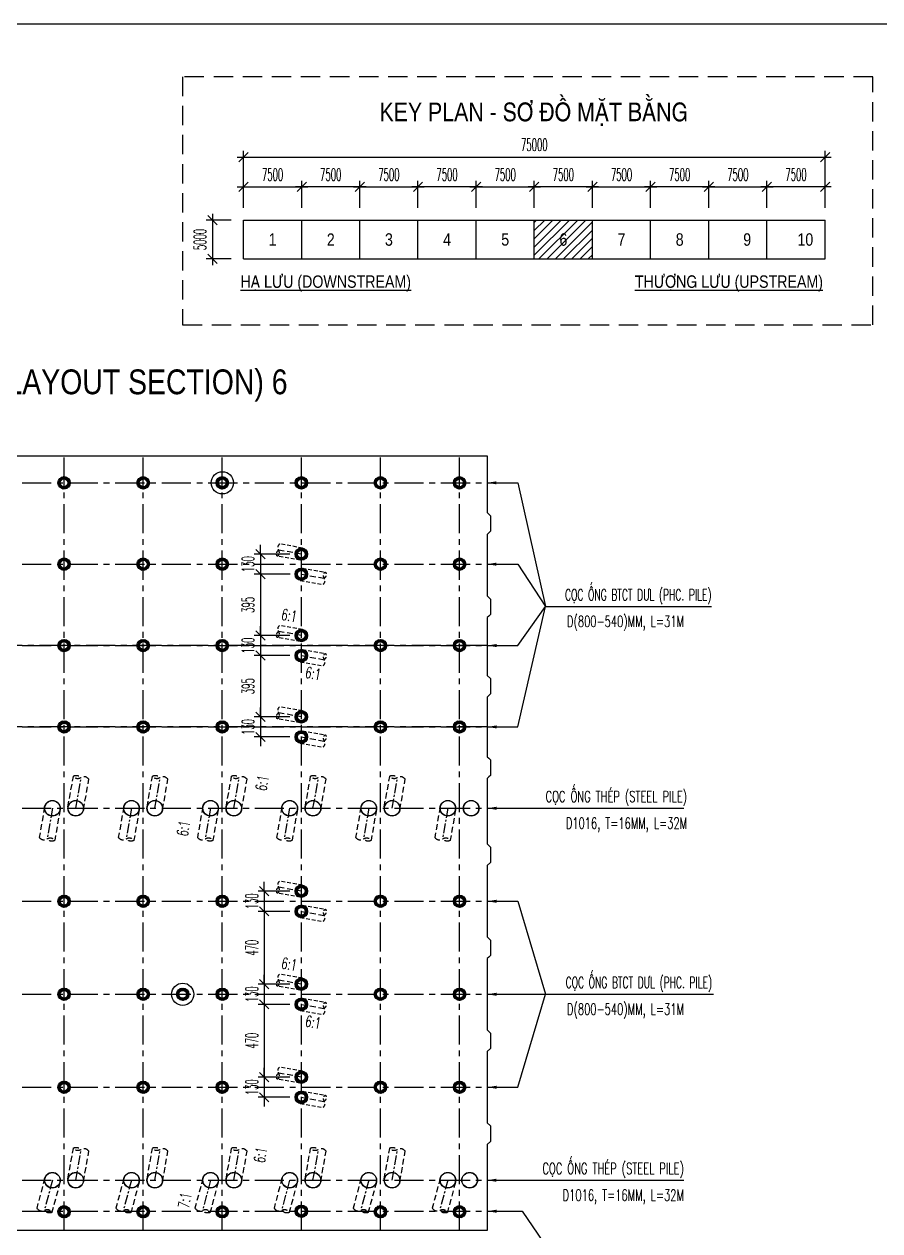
# Model space of a CAD drawing. Extents: x -687 to 941179, y -259 to 135874.
# Drawn here: x 865947 to 871465, y 112259 to 120046 of the extents above; entities that cross this region are included whole.
import ezdxf
from ezdxf.enums import TextEntityAlignment as Align

# ---------------------------------------------------------------- set-up
doc = ezdxf.new("R2010")
doc.units = 0
doc.header["$MEASUREMENT"] = 0
doc.header["$PDMODE"] = 3
doc.linetypes.add('CENTER', pattern=[2, 1.25, -0.25, 0.25, -0.25])
doc.linetypes.add('HIDDEN', pattern=[0.375, 0.25, -0.125])
doc.layers.get('0').update_dxf_attribs({"color": 6, "linetype": 'CONTINUOUS'})
doc.layers.get('DEFPOINTS').update_dxf_attribs({"linetype": 'CONTINUOUS'})
for name, color, linetype in [('Coc', 6, 'CONTINUOUS'), ('Hatch', 8, 'CONTINUOUS'), ('Hidden', 4, 'HIDDEN'), ('Khung', 1, 'CONTINUOUS'), ('Kich thuoc', 2, 'CONTINUOUS'), ('Net vang', 2, 'CONTINUOUS'), ('Text', 4, 'CONTINUOUS'), ('Tim', 8, 'CENTER')]:
    doc.layers.add(name, color=color, linetype=linetype)
doc.styles.add('Hung', font='Vharialn.ttf')
doc.styles.add('Kichthuoc', font='romans.shx', dxfattribs={"width": 0.5})
doc.styles.get("Standard").update_dxf_attribs({"font": 'vnsimpleh.shx', "width": 0.65})
doc.styles.add('Ten', font='Vharialn.ttf')
doc.dimstyles.new('Dim 400', dxfattribs={"dimscale": 400, "dimtxt": 0.2, "dimasz": 0.15, "dimexe": 0.1, "dimexo": 0.2, "dimgap": 0.1, "dimtad": 1, "dimdec": 0, "dimlfac": -1, "dimzin": 0, "dimdsep": 46, "dimtxsty": 'Kichthuoc', "dimblk": 'OBLIQUE', "dimcen": 0.1, "dimdle": 0.1, "dimclrd": 2, "dimclre": 2, "dimclrt": 4, "dimadec": 0, "dimazin": 0, "dimtfac": 1, "dimtdec": 0, "dimtix": 1, "dimtmove": 2, "dimatfit": 3, "dimfxl": 1, "dimtolj": 1, "dimtzin": 0, "dimarcsym": 0})
doc.dimstyles.new('Le 400', dxfattribs={"dimscale": 400, "dimtxt": 0.2, "dimasz": 0.15, "dimexe": 0.1, "dimexo": 0.2, "dimgap": 0.1, "dimtad": 1, "dimdec": 0, "dimzin": 0, "dimdsep": 46, "dimtxsty": 'Kichthuoc', "dimblk": 'ARCHTICK', "dimcen": 0, "dimdle": 0.1, "dimclrd": 4, "dimclre": 4, "dimclrt": 256, "dimadec": 0, "dimazin": 0, "dimtfac": 1, "dimtdec": 0, "dimtix": 1, "dimtmove": 2, "dimatfit": 3, "dimfxl": 1, "dimtolj": 1, "dimtzin": 0, "dimarcsym": 0})

# ---------------------------------------------------------------- blocks, each defined once
blk = doc.blocks.new('_ArchTick')
at = {"color": 0, "linetype": 'ByBlock', "const_width": 0.15}
blk.add_lwpolyline([(-0.5, -0.5), (0.5, 0.5)], dxfattribs=at)
blk = doc.blocks.new('Coc ong D800')
at = {"layer": 'Hatch'}
h = blk.add_hatch(dxfattribs=at)
h.set_pattern_fill('ANSI31', color=256, scale=50, style=0)
h.set_pattern_definition([(45, (-821332.725, -122845.077), (-4.419417382, 4.419417382), [])])
h.paths.add_polyline_path([(-40, 0, 1), (40, 0, 1)])
h.paths.add_polyline_path([(25, 0, -1), (-25, 0, -1)], flags=16)
at = {"layer": 'Coc'}
blk.add_circle((0, 0), 40, dxfattribs=at)
at = {"layer": 'Net vang'}
blk.add_circle((0, 0), 25, dxfattribs=at)
blk = doc.blocks.new('_Oblique')
at = {"color": 0, "linetype": 'ByBlock', "lineweight": -2}
blk.add_line((-0.5, -0.5), (0.5, 0.5), dxfattribs=at)
blk = doc.blocks.new('*D168')
at = {"layer": 'DEFPOINTS', "color": 0}
for p in [(867736.7, 118995.3), (867361.7, 118781.1), (867736.7, 118781.1)]:
    blk.add_point(p, dxfattribs=at)
at = {"layer": 'Kich thuoc', "color": 2, "lineweight": -2}
for p, q in [((867321.7, 118995.3), (867776.7, 118995.3)), ((867361.7, 118861.1), (867361.7, 119035.3)), ((867736.7, 118861.1), (867736.7, 119035.3))]:
    blk.add_line(p, q, dxfattribs=at)
at = {"layer": 'Kich thuoc', "color": 2, "lineweight": -2, "xscale": 60, "yscale": 60, "zscale": 60, "rotation": 180}
blk.add_blockref('_Oblique', (867361.7, 118995.3), dxfattribs=at)
at = {"layer": 'Kich thuoc', "color": 2, "lineweight": -2, "xscale": 60, "yscale": 60, "zscale": 60}
blk.add_blockref('_Oblique', (867736.7, 118995.3), dxfattribs=at)
at = {"layer": 'Kich thuoc', "color": 4, "insert": (867549.2, 119075.3), "char_height": 80, "attachment_point": 5, "style": 'Kichthuoc'}
blk.add_mtext('\\A1;7500', dxfattribs=at)
blk = doc.blocks.new('*D169')
at = {"layer": 'DEFPOINTS', "color": 0}
for p in [(871111.7, 119187.4), (867361.7, 118781.1), (871111.7, 118781.1)]:
    blk.add_point(p, dxfattribs=at)
at = {"layer": 'Kich thuoc', "color": 2, "lineweight": -2}
for p, q in [((867361.7, 118861.1), (867361.7, 119227.4)), ((871111.7, 118861.1), (871111.7, 119227.4)), ((867321.7, 119187.4), (871151.7, 119187.4))]:
    blk.add_line(p, q, dxfattribs=at)
at = {"layer": 'Kich thuoc', "color": 2, "lineweight": -2, "xscale": 60, "yscale": 60, "zscale": 60, "rotation": 180}
blk.add_blockref('_Oblique', (867361.7, 119187.4), dxfattribs=at)
at = {"layer": 'Kich thuoc', "color": 2, "lineweight": -2, "xscale": 60, "yscale": 60, "zscale": 60}
blk.add_blockref('_Oblique', (871111.7, 119187.4), dxfattribs=at)
at = {"layer": 'Kich thuoc', "color": 4, "insert": (869236.7, 119267.4), "char_height": 80, "attachment_point": 5, "style": 'Kichthuoc'}
blk.add_mtext('\\A1;75000', dxfattribs=at)
blk = doc.blocks.new('*D170')
at = {"layer": 'DEFPOINTS', "color": 0}
for p in [(867736.7, 118995.3), (867736.7, 118781.1), (868111.7, 118781.1)]:
    blk.add_point(p, dxfattribs=at)
at = {"layer": 'Kich thuoc', "color": 2, "lineweight": -2}
for p, q in [((868151.7, 118995.3), (867696.7, 118995.3)), ((867736.7, 118861.1), (867736.7, 119035.3)), ((868111.7, 118861.1), (868111.7, 119035.3))]:
    blk.add_line(p, q, dxfattribs=at)
at = {"layer": 'Kich thuoc', "color": 2, "lineweight": -2, "xscale": 60, "yscale": 60, "zscale": 60, "rotation": 180}
blk.add_blockref('_Oblique', (867736.7, 118995.3), dxfattribs=at)
at = {"layer": 'Kich thuoc', "color": 2, "lineweight": -2, "xscale": 60, "yscale": 60, "zscale": 60}
blk.add_blockref('_Oblique', (868111.7, 118995.3), dxfattribs=at)
at = {"layer": 'Kich thuoc', "color": 4, "insert": (867924.2, 119075.3), "char_height": 80, "attachment_point": 5, "style": 'Kichthuoc'}
blk.add_mtext('\\A1;7500', dxfattribs=at)
blk = doc.blocks.new('*D171')
at = {"layer": 'DEFPOINTS', "color": 0}
for p in [(868486.7, 118995.3), (868486.7, 118781.1), (868861.7, 118781.1)]:
    blk.add_point(p, dxfattribs=at)
at = {"layer": 'Kich thuoc', "color": 2, "lineweight": -2}
for p, q in [((868901.7, 118995.3), (868446.7, 118995.3)), ((868486.7, 118861.1), (868486.7, 119035.3)), ((868861.7, 118861.1), (868861.7, 119035.3))]:
    blk.add_line(p, q, dxfattribs=at)
at = {"layer": 'Kich thuoc', "color": 2, "lineweight": -2, "xscale": 60, "yscale": 60, "zscale": 60, "rotation": 180}
blk.add_blockref('_Oblique', (868486.7, 118995.3), dxfattribs=at)
at = {"layer": 'Kich thuoc', "color": 2, "lineweight": -2, "xscale": 60, "yscale": 60, "zscale": 60}
blk.add_blockref('_Oblique', (868861.7, 118995.3), dxfattribs=at)
at = {"layer": 'Kich thuoc', "color": 4, "insert": (868674.2, 119075.3), "char_height": 80, "attachment_point": 5, "style": 'Kichthuoc'}
blk.add_mtext('\\A1;7500', dxfattribs=at)
blk = doc.blocks.new('*D172')
at = {"layer": 'DEFPOINTS', "color": 0}
for p in [(868486.7, 118995.3), (868111.7, 118781.1), (868486.7, 118781.1)]:
    blk.add_point(p, dxfattribs=at)
at = {"layer": 'Kich thuoc', "color": 2, "lineweight": -2}
for p, q in [((868071.7, 118995.3), (868526.7, 118995.3)), ((868111.7, 118861.1), (868111.7, 119035.3)), ((868486.7, 118861.1), (868486.7, 119035.3))]:
    blk.add_line(p, q, dxfattribs=at)
at = {"layer": 'Kich thuoc', "color": 2, "lineweight": -2, "xscale": 60, "yscale": 60, "zscale": 60, "rotation": 180}
blk.add_blockref('_Oblique', (868111.7, 118995.3), dxfattribs=at)
at = {"layer": 'Kich thuoc', "color": 2, "lineweight": -2, "xscale": 60, "yscale": 60, "zscale": 60}
blk.add_blockref('_Oblique', (868486.7, 118995.3), dxfattribs=at)
at = {"layer": 'Kich thuoc', "color": 4, "insert": (868299.2, 119075.3), "char_height": 80, "attachment_point": 5, "style": 'Kichthuoc'}
blk.add_mtext('\\A1;7500', dxfattribs=at)
blk = doc.blocks.new('*D173')
at = {"layer": 'DEFPOINTS', "color": 0}
for p in [(869986.7, 118995.3), (869986.7, 118781.1), (870361.7, 118781.1)]:
    blk.add_point(p, dxfattribs=at)
at = {"layer": 'Kich thuoc', "color": 2, "lineweight": -2}
for p, q in [((870401.7, 118995.3), (869946.7, 118995.3)), ((869986.7, 118861.1), (869986.7, 119035.3)), ((870361.7, 118861.1), (870361.7, 119035.3))]:
    blk.add_line(p, q, dxfattribs=at)
at = {"layer": 'Kich thuoc', "color": 2, "lineweight": -2, "xscale": 60, "yscale": 60, "zscale": 60, "rotation": 180}
blk.add_blockref('_Oblique', (869986.7, 118995.3), dxfattribs=at)
at = {"layer": 'Kich thuoc', "color": 2, "lineweight": -2, "xscale": 60, "yscale": 60, "zscale": 60}
blk.add_blockref('_Oblique', (870361.7, 118995.3), dxfattribs=at)
at = {"layer": 'Kich thuoc', "color": 4, "insert": (870174.2, 119075.3), "char_height": 80, "attachment_point": 5, "style": 'Kichthuoc'}
blk.add_mtext('\\A1;7500', dxfattribs=at)
blk = doc.blocks.new('*D174')
at = {"layer": 'DEFPOINTS', "color": 0}
for p in [(869986.7, 118995.3), (869611.7, 118781.1), (869986.7, 118781.1)]:
    blk.add_point(p, dxfattribs=at)
at = {"layer": 'Kich thuoc', "color": 2, "lineweight": -2}
for p, q in [((869571.7, 118995.3), (870026.7, 118995.3)), ((869611.7, 118861.1), (869611.7, 119035.3)), ((869986.7, 118861.1), (869986.7, 119035.3))]:
    blk.add_line(p, q, dxfattribs=at)
at = {"layer": 'Kich thuoc', "color": 2, "lineweight": -2, "xscale": 60, "yscale": 60, "zscale": 60, "rotation": 180}
blk.add_blockref('_Oblique', (869611.7, 118995.3), dxfattribs=at)
at = {"layer": 'Kich thuoc', "color": 2, "lineweight": -2, "xscale": 60, "yscale": 60, "zscale": 60}
blk.add_blockref('_Oblique', (869986.7, 118995.3), dxfattribs=at)
at = {"layer": 'Kich thuoc', "color": 4, "insert": (869799.2, 119075.3), "char_height": 80, "attachment_point": 5, "style": 'Kichthuoc'}
blk.add_mtext('\\A1;7500', dxfattribs=at)
blk = doc.blocks.new('*D175')
at = {"layer": 'DEFPOINTS', "color": 0}
for p in [(869236.7, 118995.3), (868861.7, 118781.1), (869236.7, 118781.1)]:
    blk.add_point(p, dxfattribs=at)
at = {"layer": 'Kich thuoc', "color": 2, "lineweight": -2}
for p, q in [((868821.7, 118995.3), (869276.7, 118995.3)), ((868861.7, 118861.1), (868861.7, 119035.3)), ((869236.7, 118861.1), (869236.7, 119035.3))]:
    blk.add_line(p, q, dxfattribs=at)
at = {"layer": 'Kich thuoc', "color": 2, "lineweight": -2, "xscale": 60, "yscale": 60, "zscale": 60, "rotation": 180}
blk.add_blockref('_Oblique', (868861.7, 118995.3), dxfattribs=at)
at = {"layer": 'Kich thuoc', "color": 2, "lineweight": -2, "xscale": 60, "yscale": 60, "zscale": 60}
blk.add_blockref('_Oblique', (869236.7, 118995.3), dxfattribs=at)
at = {"layer": 'Kich thuoc', "color": 4, "insert": (869049.2, 119075.3), "char_height": 80, "attachment_point": 5, "style": 'Kichthuoc'}
blk.add_mtext('\\A1;7500', dxfattribs=at)
blk = doc.blocks.new('*D176')
at = {"layer": 'DEFPOINTS', "color": 0}
for p in [(869236.7, 118995.3), (869236.7, 118781.1), (869611.7, 118781.1)]:
    blk.add_point(p, dxfattribs=at)
at = {"layer": 'Kich thuoc', "color": 2, "lineweight": -2}
for p, q in [((869651.7, 118995.3), (869196.7, 118995.3)), ((869236.7, 118861.1), (869236.7, 119035.3)), ((869611.7, 118861.1), (869611.7, 119035.3))]:
    blk.add_line(p, q, dxfattribs=at)
at = {"layer": 'Kich thuoc', "color": 2, "lineweight": -2, "xscale": 60, "yscale": 60, "zscale": 60, "rotation": 180}
blk.add_blockref('_Oblique', (869236.7, 118995.3), dxfattribs=at)
at = {"layer": 'Kich thuoc', "color": 2, "lineweight": -2, "xscale": 60, "yscale": 60, "zscale": 60}
blk.add_blockref('_Oblique', (869611.7, 118995.3), dxfattribs=at)
at = {"layer": 'Kich thuoc', "color": 4, "insert": (869424.2, 119075.3), "char_height": 80, "attachment_point": 5, "style": 'Kichthuoc'}
blk.add_mtext('\\A1;7500', dxfattribs=at)
blk = doc.blocks.new('*D177')
at = {"layer": 'DEFPOINTS', "color": 0}
for p in [(870736.7, 118995.3), (870361.7, 118781.1), (870736.7, 118781.1)]:
    blk.add_point(p, dxfattribs=at)
at = {"layer": 'Kich thuoc', "color": 2, "lineweight": -2}
for p, q in [((870321.7, 118995.3), (870776.7, 118995.3)), ((870361.7, 118861.1), (870361.7, 119035.3)), ((870736.7, 118861.1), (870736.7, 119035.3))]:
    blk.add_line(p, q, dxfattribs=at)
at = {"layer": 'Kich thuoc', "color": 2, "lineweight": -2, "xscale": 60, "yscale": 60, "zscale": 60, "rotation": 180}
blk.add_blockref('_Oblique', (870361.7, 118995.3), dxfattribs=at)
at = {"layer": 'Kich thuoc', "color": 2, "lineweight": -2, "xscale": 60, "yscale": 60, "zscale": 60}
blk.add_blockref('_Oblique', (870736.7, 118995.3), dxfattribs=at)
at = {"layer": 'Kich thuoc', "color": 4, "insert": (870549.2, 119075.3), "char_height": 80, "attachment_point": 5, "style": 'Kichthuoc'}
blk.add_mtext('\\A1;7500', dxfattribs=at)
blk = doc.blocks.new('*D178')
at = {"layer": 'DEFPOINTS', "color": 0}
for p in [(870736.7, 118995.3), (870736.7, 118781.1), (871111.7, 118781.1)]:
    blk.add_point(p, dxfattribs=at)
at = {"layer": 'Kich thuoc', "color": 2, "lineweight": -2}
for p, q in [((871151.7, 118995.3), (870696.7, 118995.3)), ((870736.7, 118861.1), (870736.7, 119035.3)), ((871111.7, 118861.1), (871111.7, 119035.3))]:
    blk.add_line(p, q, dxfattribs=at)
at = {"layer": 'Kich thuoc', "color": 2, "lineweight": -2, "xscale": 60, "yscale": 60, "zscale": 60, "rotation": 180}
blk.add_blockref('_Oblique', (870736.7, 118995.3), dxfattribs=at)
at = {"layer": 'Kich thuoc', "color": 2, "lineweight": -2, "xscale": 60, "yscale": 60, "zscale": 60}
blk.add_blockref('_Oblique', (871111.7, 118995.3), dxfattribs=at)
at = {"layer": 'Kich thuoc', "color": 4, "insert": (870924.2, 119075.3), "char_height": 80, "attachment_point": 5, "style": 'Kichthuoc'}
blk.add_mtext('\\A1;7500', dxfattribs=at)
blk = doc.blocks.new('*D215')
at = {"layer": 'DEFPOINTS', "color": 0}
for p in [(867361.7, 118781.1), (867161.2, 118531.1), (867361.7, 118531.1)]:
    blk.add_point(p, dxfattribs=at)
at = {"layer": 'Kich thuoc', "color": 2, "lineweight": -2}
for p, q in [((867161.2, 118821.1), (867161.2, 118491.1)), ((867281.7, 118781.1), (867121.2, 118781.1)), ((867281.7, 118531.1), (867121.2, 118531.1))]:
    blk.add_line(p, q, dxfattribs=at)
at = {"layer": 'Kich thuoc', "color": 2, "lineweight": -2, "xscale": 60, "yscale": 60, "zscale": 60}
for p, rotation in [((867161.2, 118781.1), 90), ((867161.2, 118531.1), 270)]:
    blk.add_blockref('_Oblique', p, dxfattribs=dict(at, rotation=rotation))
at = {"layer": 'Kich thuoc', "color": 4, "insert": (867081.2, 118656.1), "char_height": 80, "attachment_point": 5, "rotation": 90, "style": 'Kichthuoc'}
blk.add_mtext('\\A1;5000', dxfattribs=at)
blk = doc.blocks.new('Coc thep D1000 xien')
at = {"layer": 'Coc', "color": 181, "linetype": 'HIDDEN', "ltscale": 150}
for p, q in [((-50, 8.8), (-84.8, -188.1)), ((50, -8.8), (15.3, -205.8))]:
    blk.add_line(p, q, dxfattribs=at)
at = {"layer": 'Coc'}
blk.add_circle((0, 0), 50.8, dxfattribs=at)
at = {"layer": 'Coc', "color": 7}
blk.add_circle((0, 0), 49.2, dxfattribs=at)
at = {"layer": 'Coc', "color": 181, "linetype": 'HIDDEN', "ltscale": 150}
blk.add_open_spline([(-84.8, -188.1), (-77.3, -194.7), (-62.4, -207.7), (-33.2, -197.3), (-10.4, -185.6), (29.2, -208.2), (-15.5, -216), (-27.9, -203.4), (-34.2, -197)], degree=3, knots=[0, 0, 0, 0, 27.628937, 55.257873, 82.88681, 109.579338, 136.271866, 163.900803, 163.900803, 163.900803, 163.900803], dxfattribs=at)
at = {"layer": 'Tim', "ltscale": 50}
blk.add_line((0, 0), (-34.7, -197), dxfattribs=at)
blk = doc.blocks.new('*D702')
at = {"layer": 'DEFPOINTS', "color": 0}
for p in [(867740.8, 116626.1), (867470.7, 116496.4), (867742.5, 116496.4)]:
    blk.add_point(p, dxfattribs=at)
at = {"layer": 'Kich thuoc', "color": 2, "lineweight": -2}
for p, q in [((867470.7, 116626.1), (867470.7, 116686.1)), ((867660.8, 116626.1), (867430.7, 116626.1)), ((867470.7, 116626.1), (867470.7, 116496.4)), ((867662.5, 116496.4), (867430.7, 116496.4)), ((867470.7, 116496.4), (867470.7, 116436.4))]:
    blk.add_line(p, q, dxfattribs=at)
at = {"layer": 'Kich thuoc', "color": 2, "lineweight": -2, "xscale": 60, "yscale": 60, "zscale": 60}
for p, rotation in [((867470.7, 116626.1), 270), ((867470.7, 116496.4), 90)]:
    blk.add_blockref('_Oblique', p, dxfattribs=dict(at, rotation=rotation))
at = {"layer": 'Kich thuoc', "color": 4, "insert": (867390.7, 116561.3), "char_height": 80, "attachment_point": 5, "rotation": 90, "style": 'Kichthuoc'}
blk.add_mtext('\\A1;130', dxfattribs=at)
blk = doc.blocks.new('*D703')
at = {"layer": 'DEFPOINTS', "color": 0}
for p in [(867742.5, 116496.4), (867470.7, 116101.1), (867740.8, 116101.1)]:
    blk.add_point(p, dxfattribs=at)
at = {"layer": 'Kich thuoc', "color": 2, "lineweight": -2}
for p, q in [((867662.5, 116496.4), (867430.7, 116496.4)), ((867470.7, 116536.4), (867470.7, 116061.1)), ((867660.8, 116101.1), (867430.7, 116101.1))]:
    blk.add_line(p, q, dxfattribs=at)
at = {"layer": 'Kich thuoc', "color": 2, "lineweight": -2, "xscale": 60, "yscale": 60, "zscale": 60}
for p, rotation in [((867470.7, 116496.4), 90), ((867470.7, 116101.1), 270)]:
    blk.add_blockref('_Oblique', p, dxfattribs=dict(at, rotation=rotation))
at = {"layer": 'Kich thuoc', "color": 4, "insert": (867390.7, 116298.8), "char_height": 80, "attachment_point": 5, "rotation": 90, "style": 'Kichthuoc'}
blk.add_mtext('\\A1;395', dxfattribs=at)
blk = doc.blocks.new('*D704')
at = {"layer": 'DEFPOINTS', "color": 0}
for p in [(867740.8, 116101.1), (867470.7, 115971.1), (867740.8, 115971.1)]:
    blk.add_point(p, dxfattribs=at)
at = {"layer": 'Kich thuoc', "color": 2, "lineweight": -2}
for p, q in [((867660.8, 116101.1), (867430.7, 116101.1)), ((867470.7, 116101.1), (867470.7, 116161.1)), ((867470.7, 116101.1), (867470.7, 115971.1)), ((867660.8, 115971.1), (867430.7, 115971.1)), ((867470.7, 115971.1), (867470.7, 115911.1))]:
    blk.add_line(p, q, dxfattribs=at)
at = {"layer": 'Kich thuoc', "color": 2, "lineweight": -2, "xscale": 60, "yscale": 60, "zscale": 60}
for p, rotation in [((867470.7, 116101.1), 270), ((867470.7, 115971.1), 90)]:
    blk.add_blockref('_Oblique', p, dxfattribs=dict(at, rotation=rotation))
at = {"layer": 'Kich thuoc', "color": 4, "insert": (867390.7, 116036.1), "char_height": 80, "attachment_point": 5, "rotation": 90, "style": 'Kichthuoc'}
blk.add_mtext('\\A1;130', dxfattribs=at)
blk = doc.blocks.new('*D705')
at = {"layer": 'DEFPOINTS', "color": 0}
for p in [(867740.8, 115971.1), (867470.7, 115576.1), (867740.8, 115576.1)]:
    blk.add_point(p, dxfattribs=at)
at = {"layer": 'Kich thuoc', "color": 2, "lineweight": -2}
for p, q in [((867660.8, 115971.1), (867430.7, 115971.1)), ((867470.7, 116011.1), (867470.7, 115536.1)), ((867660.8, 115576.1), (867430.7, 115576.1))]:
    blk.add_line(p, q, dxfattribs=at)
at = {"layer": 'Kich thuoc', "color": 2, "lineweight": -2, "xscale": 60, "yscale": 60, "zscale": 60}
for p, rotation in [((867470.7, 115971.1), 90), ((867470.7, 115576.1), 270)]:
    blk.add_blockref('_Oblique', p, dxfattribs=dict(at, rotation=rotation))
at = {"layer": 'Kich thuoc', "color": 4, "insert": (867390.7, 115773.6), "char_height": 80, "attachment_point": 5, "rotation": 90, "style": 'Kichthuoc'}
blk.add_mtext('\\A1;395', dxfattribs=at)
blk = doc.blocks.new('*D706')
at = {"layer": 'DEFPOINTS', "color": 0}
for p in [(867740.8, 115576.1), (867470.7, 115446.1), (867740.8, 115446.1)]:
    blk.add_point(p, dxfattribs=at)
at = {"layer": 'Kich thuoc', "color": 2, "lineweight": -2}
for p, q in [((867470.7, 115576.1), (867470.7, 115636.1)), ((867660.8, 115576.1), (867430.7, 115576.1)), ((867470.7, 115576.1), (867470.7, 115446.1)), ((867660.8, 115446.1), (867430.7, 115446.1)), ((867470.7, 115446.1), (867470.7, 115386.1))]:
    blk.add_line(p, q, dxfattribs=at)
at = {"layer": 'Kich thuoc', "color": 2, "lineweight": -2, "xscale": 60, "yscale": 60, "zscale": 60}
for p, rotation in [((867470.7, 115576.1), 270), ((867470.7, 115446.1), 90)]:
    blk.add_blockref('_Oblique', p, dxfattribs=dict(at, rotation=rotation))
at = {"layer": 'Kich thuoc', "color": 4, "insert": (867390.7, 115511.1), "char_height": 80, "attachment_point": 5, "rotation": 90, "style": 'Kichthuoc'}
blk.add_mtext('\\A1;130', dxfattribs=at)
blk = doc.blocks.new('*D707')
at = {"layer": 'DEFPOINTS', "color": 0}
for p in [(867740.8, 114451.1), (867495.3, 114321.1), (867740.8, 114321.1)]:
    blk.add_point(p, dxfattribs=at)
at = {"layer": 'Kich thuoc', "color": 2, "lineweight": -2}
for p, q in [((867495.3, 114451.1), (867495.3, 114511.1)), ((867660.8, 114451.1), (867455.3, 114451.1)), ((867495.3, 114451.1), (867495.3, 114321.1)), ((867660.8, 114321.1), (867455.3, 114321.1)), ((867495.3, 114321.1), (867495.3, 114261.1))]:
    blk.add_line(p, q, dxfattribs=at)
at = {"layer": 'Kich thuoc', "color": 2, "lineweight": -2, "xscale": 60, "yscale": 60, "zscale": 60}
for p, rotation in [((867495.3, 114451.1), 270), ((867495.3, 114321.1), 90)]:
    blk.add_blockref('_Oblique', p, dxfattribs=dict(at, rotation=rotation))
at = {"layer": 'Kich thuoc', "color": 4, "insert": (867415.3, 114386.1), "char_height": 80, "attachment_point": 5, "rotation": 90, "style": 'Kichthuoc'}
blk.add_mtext('\\A1;130', dxfattribs=at)
blk = doc.blocks.new('*D708')
at = {"layer": 'DEFPOINTS', "color": 0}
for p in [(867740.8, 114321.1), (867495.3, 113851.1), (867740.8, 113851.1)]:
    blk.add_point(p, dxfattribs=at)
at = {"layer": 'Kich thuoc', "color": 2, "lineweight": -2}
for p, q in [((867660.8, 114321.1), (867455.3, 114321.1)), ((867495.3, 114361.1), (867495.3, 113811.1)), ((867660.8, 113851.1), (867455.3, 113851.1))]:
    blk.add_line(p, q, dxfattribs=at)
at = {"layer": 'Kich thuoc', "color": 2, "lineweight": -2, "xscale": 60, "yscale": 60, "zscale": 60}
for p, rotation in [((867495.3, 114321.1), 90), ((867495.3, 113851.1), 270)]:
    blk.add_blockref('_Oblique', p, dxfattribs=dict(at, rotation=rotation))
at = {"layer": 'Kich thuoc', "color": 4, "insert": (867415.3, 114086.1), "char_height": 80, "attachment_point": 5, "rotation": 90, "style": 'Kichthuoc'}
blk.add_mtext('\\A1;470', dxfattribs=at)
blk = doc.blocks.new('*D709')
at = {"layer": 'DEFPOINTS', "color": 0}
for p in [(867740.8, 113851.1), (867495.3, 113721.1), (867740.8, 113721.1)]:
    blk.add_point(p, dxfattribs=at)
at = {"layer": 'Kich thuoc', "color": 2, "lineweight": -2}
for p, q in [((867660.8, 113851.1), (867455.3, 113851.1)), ((867495.3, 113851.1), (867495.3, 113911.1)), ((867495.3, 113851.1), (867495.3, 113721.1)), ((867660.8, 113721.1), (867455.3, 113721.1)), ((867495.3, 113721.1), (867495.3, 113661.1))]:
    blk.add_line(p, q, dxfattribs=at)
at = {"layer": 'Kich thuoc', "color": 2, "lineweight": -2, "xscale": 60, "yscale": 60, "zscale": 60}
for p, rotation in [((867495.3, 113851.1), 270), ((867495.3, 113721.1), 90)]:
    blk.add_blockref('_Oblique', p, dxfattribs=dict(at, rotation=rotation))
at = {"layer": 'Kich thuoc', "color": 4, "insert": (867415.3, 113786.1), "char_height": 80, "attachment_point": 5, "rotation": 90, "style": 'Kichthuoc'}
blk.add_mtext('\\A1;130', dxfattribs=at)
blk = doc.blocks.new('*D710')
at = {"layer": 'DEFPOINTS', "color": 0}
for p in [(867740.8, 113721.1), (867495.3, 113251.1), (867740.8, 113251.1)]:
    blk.add_point(p, dxfattribs=at)
at = {"layer": 'Kich thuoc', "color": 2, "lineweight": -2}
for p, q in [((867495.3, 113761.1), (867495.3, 113211.1)), ((867660.8, 113721.1), (867455.3, 113721.1)), ((867660.8, 113251.1), (867455.3, 113251.1))]:
    blk.add_line(p, q, dxfattribs=at)
at = {"layer": 'Kich thuoc', "color": 2, "lineweight": -2, "xscale": 60, "yscale": 60, "zscale": 60}
for p, rotation in [((867495.3, 113721.1), 90), ((867495.3, 113251.1), 270)]:
    blk.add_blockref('_Oblique', p, dxfattribs=dict(at, rotation=rotation))
at = {"layer": 'Kich thuoc', "color": 4, "insert": (867415.3, 113486.1), "char_height": 80, "attachment_point": 5, "rotation": 90, "style": 'Kichthuoc'}
blk.add_mtext('\\A1;470', dxfattribs=at)
blk = doc.blocks.new('*D711')
at = {"layer": 'DEFPOINTS', "color": 0}
for p in [(867740.8, 113251.1), (867495.3, 113121.1), (867740.8, 113121.1)]:
    blk.add_point(p, dxfattribs=at)
at = {"layer": 'Kich thuoc', "color": 2, "lineweight": -2}
for p, q in [((867495.3, 113251.1), (867495.3, 113311.1)), ((867660.8, 113251.1), (867455.3, 113251.1)), ((867495.3, 113251.1), (867495.3, 113121.1)), ((867660.8, 113121.1), (867455.3, 113121.1)), ((867495.3, 113121.1), (867495.3, 113061.1))]:
    blk.add_line(p, q, dxfattribs=at)
at = {"layer": 'Kich thuoc', "color": 2, "lineweight": -2, "xscale": 60, "yscale": 60, "zscale": 60}
for p, rotation in [((867495.3, 113251.1), 270), ((867495.3, 113121.1), 90)]:
    blk.add_blockref('_Oblique', p, dxfattribs=dict(at, rotation=rotation))
at = {"layer": 'Kich thuoc', "color": 4, "insert": (867415.3, 113186.1), "char_height": 80, "attachment_point": 5, "rotation": 90, "style": 'Kichthuoc'}
blk.add_mtext('\\A1;130', dxfattribs=at)
blk = doc.blocks.new('Coc ong D800 xien')
at = {"layer": 'Coc', "color": 181, "linetype": 'HIDDEN', "ltscale": 100}
for p, q in [((-40, 0), (-40, -150)), ((40, 0), (40, -150))]:
    blk.add_line(p, q, dxfattribs=at)
blk.add_open_spline([(-40, -150), (-33.3, -154), (-20, -162.1), (1.2, -150), (17.3, -137.9), (51.1, -150), (17.5, -162.1), (6.2, -154.1), (0.4, -150)], degree=3, knots=[0, 0, 0, 0, 21.755068, 43.510137, 65.265205, 86.282944, 107.300682, 129.055751, 129.055751, 129.055751, 129.055751], dxfattribs=at)
at = {"layer": 'Tim', "linetype": 'HIDDEN', "ltscale": 150}
blk.add_line((0, 0), (0, -150), dxfattribs=at)
at = {"layer": 'Coc'}
blk.add_blockref('Coc ong D800', (0, 0), dxfattribs=at)

msp = doc.modelspace()

# ---------------------------------------------------------------- hatches: boundary and pattern name
at = {"layer": 'Hatch'}
h = msp.add_hatch(dxfattribs=at)
h.set_pattern_fill('ANSI31', color=256, scale=300, style=0)
h.paths.add_polyline_path([(869611.6, 118781.1), (869236.7, 118781.1), (869236.7, 118531.1), (869611.6, 118531.1)])
h.paths.add_polyline_path([(869378.2, 118594.8), (869470.1, 118594.8), (869470.1, 118717.3), (869378.2, 118717.3)], flags=24)

# ---------------------------------------------------------------- linework, layer by layer
at = {"layer": 'Coc'}
for centre in [(868829.6, 114986.1), (868829.6, 114986.1), (868819.6, 112586.1)]:
    msp.add_circle(centre, 50.8, dxfattribs=at)
at = {"layer": 'DEFPOINTS'}
msp.add_lwpolyline([(857179.2, 108165.8), (873979.2, 108165.8), (873979.2, 120045.8), (857179.2, 120045.8)], close=True, dxfattribs=at)
at = {"layer": 'Hidden', "linetype": 'HIDDEN', "ltscale": 500}
msp.add_lwpolyline([(871419.2, 119705.8), (866969.2, 119705.8), (866969.2, 118105.8), (871419.2, 118105.8)], close=True, dxfattribs=at)
at = {"layer": 'Khung'}
for p, q in [((867361.7, 118531.1), (867361.7, 118781.1)), ((867361.7, 118781.1), (871111.7, 118781.1)), ((867736.6, 118531.1), (867736.6, 118781.1)), ((867736.6, 118531.1), (867736.6, 118781.1)), ((867736.7, 118531.1), (867736.7, 118781.1)), ((867736.7, 118531.1), (867736.7, 118781.1)), ((868111.6, 118531.1), (868111.6, 118781.1)), ((868111.6, 118531.1), (868111.6, 118781.1)), ((868111.7, 118531.1), (868111.7, 118781.1)), ((868111.7, 118531.1), (868111.7, 118781.1)), ((868486.6, 118531.1), (868486.6, 118781.1)), ((868486.6, 118531.1), (868486.6, 118781.1)), ((868486.7, 118531.1), (868486.7, 118781.1)), ((868486.7, 118531.1), (868486.7, 118781.1)), ((868861.6, 118531.1), (868861.6, 118781.1)), ((868861.6, 118531.1), (868861.6, 118781.1)), ((868861.7, 118531.1), (868861.7, 118781.1)), ((868861.7, 118531.1), (868861.7, 118781.1)), ((869236.6, 118531.1), (869236.6, 118781.1)), ((869236.6, 118531.1), (869236.6, 118781.1)), ((869236.7, 118531.1), (869236.7, 118781.1)), ((869236.7, 118531.1), (869236.7, 118781.1)), ((869611.6, 118531.1), (869611.6, 118781.1)), ((869611.6, 118531.1), (869611.6, 118781.1)), ((869611.7, 118531.1), (869611.7, 118781.1)), ((869611.7, 118531.1), (869611.7, 118781.1)), ((869986.6, 118531.1), (869986.6, 118781.1)), ((869986.6, 118531.1), (869986.6, 118781.1)), ((869986.7, 118531.1), (869986.7, 118781.1)), ((869986.7, 118531.1), (869986.7, 118781.1)), ((870361.6, 118531.1), (870361.6, 118781.1)), ((870361.6, 118531.1), (870361.6, 118781.1)), ((870361.7, 118531.1), (870361.7, 118781.1)), ((870361.7, 118531.1), (870361.7, 118781.1)), ((870736.6, 118531.1), (870736.6, 118781.1)), ((870736.6, 118531.1), (870736.6, 118781.1)), ((870736.7, 118531.1), (870736.7, 118781.1)), ((870736.7, 118531.1), (870736.7, 118781.1)), ((871111.7, 118531.1), (871111.7, 118781.1)), ((867361.7, 118531.1), (871111.7, 118531.1))]:
    msp.add_line(p, q, dxfattribs=at)
msp.add_lwpolyline([(861435.6, 117261.1), (868933.6, 117261.1), (868933.6, 116893.6), (868953.6, 116873.6), (868953.6, 116773.6), (868933.6, 116753.6), (868933.6, 116356.1), (868943.6, 116346.1), (868953.6, 116336.1), (868953.6, 116236.1), (868943.6, 116226.1), (868933.6, 116216.1), (868933.6, 115843.6), (868953.6, 115823.6), (868953.6, 115723.6), (868933.6, 115703.6), (868933.6, 115318.6), (868943.6, 115308.6), (868953.6, 115298.6), (868953.6, 115198.6), (868943.6, 115188.6), (868933.6, 115178.6), (868933.6, 114756.1), (868953.6, 114736.1), (868953.6, 114636.1), (868933.6, 114616.1), (868933.6, 114156.1), (868943.6, 114146.1), (868953.6, 114136.1), (868953.6, 114036.1), (868943.6, 114026.1), (868933.6, 114016.1), (868933.6, 113556.1), (868953.6, 113536.1), (868953.6, 113436.1), (868933.6, 113416.1), (868933.6, 113356.1), (868933.6, 113356.1), (868933.6, 113356.1), (868933.6, 113256.1), (868933.6, 113216.1), (868933.6, 113216.1), (868933.6, 112956.1), (868953.6, 112936.1), (868953.6, 112836.1), (868933.6, 112816.1), (868933.6, 112261.1), (861435.6, 112261.1)], dxfattribs=at)
at = {"layer": 'Kich thuoc'}
msp.add_line((869308.5, 116288.1), (870379.5, 116288.1), dxfattribs=at)
at = {"layer": 'Net vang'}
for p, q in [((869131.1, 115511.1), (869309.5, 116288.1)), ((869131.1, 114386.1), (869309.5, 113786.1)), ((869131.1, 113786.1), (869309.5, 113786.1))]:
    msp.add_line(p, q, dxfattribs=at)
for centre, radius in [((867225.1, 117086.1), 71.9), ((868829.6, 114986.1), 49.2), ((866969.6, 113786.1), 71.9), ((868819.6, 112586.1), 49.2)]:
    msp.add_circle(centre, radius, dxfattribs=at)
at = {"layer": 'Tim', "ltscale": 150}
for p, q in [((866204.6, 112261.1), (866204.6, 117261.1)), ((866714.6, 112261.1), (866714.6, 117261.1)), ((867224.6, 112261.1), (867224.6, 117261.1)), ((867734.6, 112261.1), (867734.6, 117261.1)), ((868244.6, 112261.1), (868244.6, 117261.1)), ((868754.6, 112261.1), (868754.6, 117261.1)), ((861434.6, 117086.1), (868933.6, 117086.1)), ((861434.6, 116561.1), (868933.6, 116561.1)), ((868933.6, 116036.1), (861434.6, 116036.1)), ((861434.6, 116036.1), (868933.6, 116036.1)), ((868933.6, 115511.1), (861434.6, 115511.1)), ((861434.6, 115511.1), (868933.6, 115511.1)), ((861434.6, 114986.1), (868933.6, 114986.1)), ((861434.6, 114986.1), (868934.6, 114986.1)), ((861434.6, 114386.1), (868933.6, 114386.1)), ((861434.6, 113786.1), (868933.6, 113786.1)), ((861434.6, 113186.1), (868933.6, 113186.1)), ((861434.6, 112586.1), (868933.6, 112586.1)), ((861434.6, 112386.1), (868934.6, 112386.1))]:
    msp.add_line(p, q, dxfattribs=at)

# ---------------------------------------------------------------- block references
at = {"layer": 'Coc'}
for name, p in [('Coc ong D800', (866204.6, 117086.1)), ('Coc ong D800', (866714.6, 117086.1)), ('Coc ong D800', (867224.6, 117086.1)), ('Coc ong D800', (867734.6, 117086.1)), ('Coc ong D800', (868244.6, 117086.1)), ('Coc ong D800', (868754.6, 117086.1)), ('Coc ong D800', (866204.6, 116561.1)), ('Coc ong D800', (866714.6, 116561.1)), ('Coc ong D800', (867224.6, 116561.1)), ('Coc ong D800', (868244.6, 116561.1)), ('Coc ong D800', (868754.6, 116561.1)), ('Coc ong D800', (866204.6, 116036.1)), ('Coc ong D800', (866714.6, 116036.1)), ('Coc ong D800', (867224.6, 116036.1)), ('Coc ong D800', (868244.6, 116036.1)), ('Coc ong D800', (868754.6, 116036.1)), ('Coc ong D800', (866204.6, 115511.1)), ('Coc ong D800', (866714.6, 115511.1)), ('Coc ong D800', (867224.6, 115511.1)), ('Coc ong D800', (868244.6, 115511.1)), ('Coc ong D800', (868754.6, 115511.1)), ('Coc thep D1000 xien', (866129.1, 114986.1)), ('Coc thep D1000 xien', (866639.1, 114986.1)), ('Coc thep D1000 xien', (867149.1, 114986.1)), ('Coc thep D1000 xien', (867659.1, 114986.1)), ('Coc thep D1000 xien', (868169.1, 114986.1)), ('Coc thep D1000 xien', (868679.1, 114986.1)), ('Coc ong D800', (866204.6, 114386.1)), ('Coc ong D800', (866714.6, 114386.1)), ('Coc ong D800', (867224.6, 114386.1)), ('Coc ong D800', (868244.6, 114386.1)), ('Coc ong D800', (868754.6, 114386.1)), ('Coc ong D800', (866204.6, 113786.1)), ('Coc ong D800', (866714.6, 113786.1)), ('Coc ong D800', (866969.6, 113786.1)), ('Coc ong D800', (867224.6, 113786.1)), ('Coc ong D800', (868244.6, 113786.1)), ('Coc ong D800', (868754.6, 113786.1)), ('Coc ong D800', (866204.6, 113186.1)), ('Coc ong D800', (866714.6, 113186.1)), ('Coc ong D800', (867224.6, 113186.1)), ('Coc ong D800', (868244.6, 113186.1)), ('Coc ong D800', (868754.6, 113186.1)), ('Coc ong D800', (866204.6, 112382.7)), ('Coc ong D800', (866714.6, 112382.7)), ('Coc ong D800', (867224.6, 112382.7)), ('Coc ong D800', (867734.6, 112386.1)), ('Coc ong D800', (868244.6, 112382.7)), ('Coc ong D800', (868754.6, 112382.7))]:
    msp.add_blockref(name, p, dxfattribs=at)
for name, p, rotation in [('Coc ong D800 xien', (867734.6, 116626.1), 260.000000001212), ('Coc ong D800 xien', (867734.6, 116496.1), 80.00000000121199), ('Coc ong D800 xien', (867734.6, 116101.1), 260.000000001212), ('Coc ong D800 xien', (867734.6, 115971.1), 80.00000000121199), ('Coc ong D800 xien', (867734.6, 115576.1), 260.000000001212), ('Coc ong D800 xien', (867734.6, 115446.1), 80.00000000121199), ('Coc thep D1000 xien', (866279.6, 114986.1), 180), ('Coc thep D1000 xien', (866789.6, 114986.1), 180), ('Coc thep D1000 xien', (867299.6, 114986.1), 180), ('Coc thep D1000 xien', (867809.6, 114986.1), 180), ('Coc thep D1000 xien', (868319.6, 114986.1), 180), ('Coc ong D800 xien', (867734.6, 114451.1), 260.000000001212), ('Coc ong D800 xien', (867734.6, 114321.1), 80.00000000121199), ('Coc ong D800 xien', (867734.6, 113851.1), 260.000000001212), ('Coc ong D800 xien', (867734.6, 113721.1), 80.00000000121199), ('Coc ong D800 xien', (867734.6, 113251.1), 260.000000001212), ('Coc ong D800 xien', (867734.6, 113121.1), 80.00000000121199), ('Coc thep D1000 xien', (866279.6, 112586.1), 180), ('Coc thep D1000 xien', (866789.6, 112586.1), 180), ('Coc thep D1000 xien', (867299.6, 112586.1), 180), ('Coc thep D1000 xien', (867809.6, 112586.1), 180), ('Coc thep D1000 xien', (868319.6, 112586.1), 180), ('Coc thep D1000 xien', (866129.1, 112586.1), 355.0000000001271), ('Coc thep D1000 xien', (866639.1, 112586.1), 355.0000000001276), ('Coc thep D1000 xien', (867149.1, 112586.1), 355.0000000001276), ('Coc thep D1000 xien', (867659.1, 112586.1), 355.0000000001276), ('Coc thep D1000 xien', (868169.1, 112586.1), 355.0000000001276), ('Coc thep D1000 xien', (868679.1, 112586.1), 355.0000000001276)]:
    msp.add_blockref(name, p, dxfattribs=dict(at, rotation=rotation))

# ---------------------------------------------------------------- texts
at = {"layer": 'Text'}
for s, height, style, p in [('key plan - s¬ ®å mÆt b»ng', 120, 'Ten', (869233.2, 119419.5)), ('%%Uh¹ l\xadu (downstream)', 80, 'Ten', (867891.7, 118344.5)), ('%%Uth\xadîng l\xadu (upstream)', 80, 'Ten', (870491.9, 118344.5)), ('MÆt b»ng cäc ph©n ®o¹n (Pile layout section) 6', 160, 'Hung', (865184.6, 117657.7))]:
    msp.add_text(s, height=height, dxfattribs=dict(at, style=style)).set_placement(p, align=Align.CENTER)
at = {"layer": 'Text', "style": 'Ten'}
for s, p in [('1', (867549.2, 118656.1)), ('2', (867924.2, 118656.1)), ('3', (868299.2, 118656.1)), ('4', (868674.2, 118656.1)), ('5', (869049.2, 118656.1)), ('6', (869424.2, 118656.1)), ('7', (869799.2, 118656.1)), ('8', (870174.2, 118656.1)), ('9', (870609.5, 118656.1)), ('10', (870984.5, 118656.1))]:
    msp.add_text(s, height=80, dxfattribs=at).set_placement(p, align=Align.MIDDLE)
at = {"layer": 'Text'}
for s, width, p in [('cäc èng btct d\xadl (phc. pile)', 0.6, (870379.5, 116327.5)), ('d(800-540)mm, l=31m', 0.65, (870201.7, 116156)), ('cäc èng thÐp (steel pile)', 0.65, (870222, 115025.6)), ('d1016, t=16mm, l=32m', 0.65, (870222, 114854.1)), ('cäc èng btct d\xadl (phc. pile)', 0.6, (870383.3, 113825.6)), ('d(800-540)mm, l=31m', 0.65, (870201.7, 113654.1)), ('cäc èng thÐp (steel pile)', 0.65, (870201.7, 112625.6)), ('d1016, t=16mm, l=32m', 0.65, (870201.7, 112454.1))]:
    msp.add_text(s, height=72, dxfattribs=dict(at, width=width)).set_placement(p, align=Align.RIGHT)
at = {"layer": 'Text', "width": 0.65}
for s, rotation, p in [('6:1', 350, (867650.6, 116195.1)), ('6:1', 350, (867804.7, 115820.5)), ('6:1', 80, (867516.6, 115143)), ('6:1', 80, (867009, 114850.6)), ('6:1', 350, (867650.6, 113945.1)), ('6:1', 350, (867804.7, 113570.5)), ('6:1', 80, (867505.6, 112743)), ('7:1', 80, (867018, 112450.6))]:
    msp.add_text(s, height=72, rotation=rotation, dxfattribs=at).set_placement(p, align=Align.CENTER)

# ---------------------------------------------------------------- dimensions: what is measured, and where the dimension line sits
at = {"layer": 'Kich thuoc'}
for base, p1, p2, text, picture, middle in [((871111.7, 119187.4), (867361.7, 118781.1), (871111.7, 118781.1), '75000', '*D169', (869236.7, 119267.4)), ((867736.7, 118995.3), (867361.7, 118781.1), (867736.7, 118781.1), '7500', '*D168', (867549.2, 119075.3)), ((868486.7, 118995.3), (868111.7, 118781.1), (868486.7, 118781.1), '7500', '*D172', (868299.2, 119075.3)), ((869236.7, 118995.3), (868861.7, 118781.1), (869236.7, 118781.1), '7500', '*D175', (869049.2, 119075.3)), ((869986.7, 118995.3), (869611.7, 118781.1), (869986.7, 118781.1), '7500', '*D174', (869799.2, 119075.3)), ((870736.7, 118995.3), (870361.7, 118781.1), (870736.7, 118781.1), '7500', '*D177', (870549.2, 119075.3))]:
    dim = msp.add_linear_dim(base=base, p1=p1, p2=p2, text=text, dimstyle='Dim 400', dxfattribs=at)
    dim.commit()
    dim.dimension.update_dxf_attribs({"geometry": picture, "text_midpoint": middle})
for base, p1, p2, angle, text, picture, middle in [((867736.7, 118995.3), (868111.7, 118781.1), (867736.7, 118781.1), 180, '7500', '*D170', (867924.2, 119075.3)), ((868486.7, 118995.3), (868861.7, 118781.1), (868486.7, 118781.1), 180, '7500', '*D171', (868674.2, 119075.3)), ((869236.7, 118995.3), (869611.7, 118781.1), (869236.7, 118781.1), 180, '7500', '*D176', (869424.2, 119075.3)), ((869986.7, 118995.3), (870361.7, 118781.1), (869986.7, 118781.1), 180, '7500', '*D173', (870174.2, 119075.3)), ((870736.7, 118995.3), (871111.7, 118781.1), (870736.7, 118781.1), 180, '7500', '*D178', (870924.2, 119075.3)), ((867161.2, 118531.1), (867361.7, 118781.1), (867361.7, 118531.1), 90, '5000', '*D215', (867081.2, 118656.1))]:
    dim = msp.add_linear_dim(base=base, p1=p1, p2=p2, angle=angle, text=text, dimstyle='Dim 400', dxfattribs=at)
    dim.commit()
    dim.dimension.update_dxf_attribs({"geometry": picture, "text_midpoint": middle})
for base, p1, p2, picture, middle in [((867470.7, 116496.4), (867740.8, 116626.1), (867742.5, 116496.4), '*D702', (867390.7, 116561.3)), ((867470.7, 116101.1), (867742.5, 116496.4), (867740.8, 116101.1), '*D703', (867390.7, 116298.8)), ((867470.7, 115971.1), (867740.8, 116101.1), (867740.8, 115971.1), '*D704', (867390.7, 116036.1)), ((867470.7, 115576.1), (867740.8, 115971.1), (867740.8, 115576.1), '*D705', (867390.7, 115773.6)), ((867470.7, 115446.1), (867740.8, 115576.1), (867740.8, 115446.1), '*D706', (867390.7, 115511.1)), ((867495.3, 114321.1), (867740.8, 114451.1), (867740.8, 114321.1), '*D707', (867415.3, 114386.1)), ((867495.3, 113851.1), (867740.8, 114321.1), (867740.8, 113851.1), '*D708', (867415.3, 114086.1)), ((867495.3, 113721.1), (867740.8, 113851.1), (867740.8, 113721.1), '*D709', (867415.3, 113786.1)), ((867495.3, 113251.1), (867740.8, 113721.1), (867740.8, 113251.1), '*D710', (867415.3, 113486.1)), ((867495.3, 113121.1), (867740.8, 113251.1), (867740.8, 113121.1), '*D711', (867415.3, 113186.1))]:
    dim = msp.add_linear_dim(base=base, p1=p1, p2=p2, angle=90, dimstyle='Dim 400', dxfattribs=at)
    dim.commit()
    dim.dimension.update_dxf_attribs({"geometry": picture, "text_midpoint": middle})

# ---------------------------------------------------------------- leaders
for points, dimstyle, override in [([(868932.6, 117086.1), (869130.1, 117086.1), (869308.5, 116288.1)], 'Dim 400', {"dimgap": 0.1, "dimtad": 0}), ([(868932.6, 116561.1), (869130.1, 116561.1), (869308.5, 116288.1)], 'Dim 400', {"dimgap": 0.1, "dimtad": 0}), ([(868933.6, 116036.1), (869130.1, 116036.1), (869308.5, 116288.1)], 'Dim 400', {"dimgap": 0.1, "dimtad": 0}), ([(868933.6, 115511.1), (869130.1, 115511.1)], 'Le 400', {"dimtad": 0, "dimclrd": 256}), ([(868933.6, 114986.1), (870200.7, 114986.1)], 'Dim 400', {"dimgap": 0.1, "dimtad": 0}), ([(868933.6, 114386.1), (869130.1, 114386.1)], 'Le 400', {"dimtad": 0, "dimclrd": 256}), ([(868933.6, 113786.1), (869130.1, 113786.1)], 'Le 400', {"dimtad": 0, "dimclrd": 256}), ([(868934.6, 113186.1), (869130.1, 113186.1), (869308.5, 113786.1), (870393, 113786.1)], 'Dim 400', {"dimgap": 0.1, "dimtad": 0}), ([(868932.6, 112586.1), (870200.7, 112586.1)], 'Le 400', {"dimtad": 0, "dimclrd": 256}), ([(868933.6, 112386.1), (869157.9, 112386.1), (869359.7, 112089.6), (870430.4, 112089.6)], 'Dim 400', {"dimgap": 0.1, "dimtad": 0})]:
    msp.add_leader(points, dimstyle=dimstyle, override=override, dxfattribs=at)

doc.saveas('drawing.dxf')
